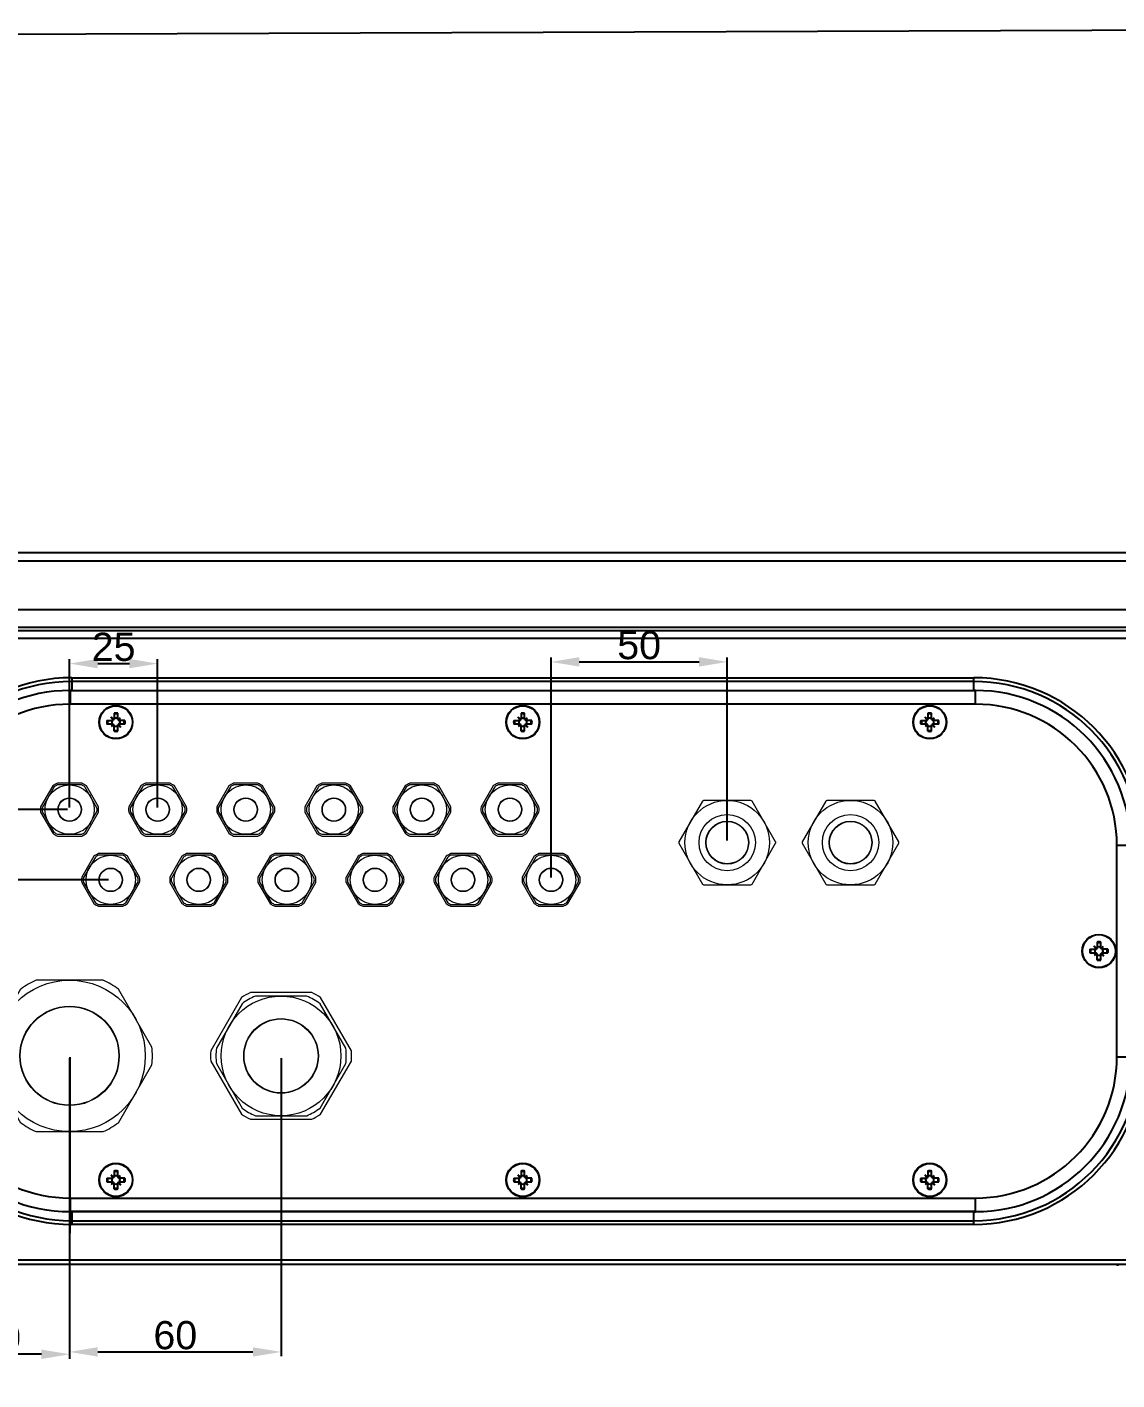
# Model space of a CAD drawing. Header units: millimetres. Extents: x 46697 to 52144, y 25488 to 34806.
# Drawn here: x 49418.8 to 49728.1, y 28246.7 to 28630.9 of the extents above; entities that cross this region are included whole.
import ezdxf

# ---------------------------------------------------------------- set-up
doc = ezdxf.new("R2010")
doc.units = ezdxf.units.MM
doc.layers.add('! NO PLOT !', color=7, linetype='Continuous', true_color=0xff75dd, plot=False)
doc.layers.add('000-KOTIRANJE', color=254, linetype='Continuous', lineweight=5)
doc.layers.add('000-PI-Oprema', color=30, linetype='Continuous', lineweight=5)
for name, color, linetype in [('000-PI-ORMAR', 51, 'Continuous'), ('000-PI_TEXT_FRANC', 7, 'Continuous'), ('210-0', 7, 'Continuous')]:
    doc.layers.add(name, color=color, linetype=linetype)
doc.styles.get("Standard").update_dxf_attribs({"font": 'arial.ttf'})
doc.dimstyles.new('ISO-25-lb', dxfattribs={"dimtxt": 8, "dimasz": 8, "dimexe": 1.25, "dimexo": 0.625, "dimtad": 1, "dimdec": 1, "dimtxsty": 'Standard', "dimcen": 5, "dimadec": 0, "dimazin": 0, "dimtfac": 1, "dimtdec": 1, "dimtmove": 0, "dimatfit": 3, "dimfxl": 1, "dimarcsym": 0})

# ---------------------------------------------------------------- blocks, each defined once
blk = doc.blocks.new('NSYCRN34200_bottom')
at = {"layer": '000-PI-ORMAR'}
for p, q in [((50584.92, 29499.52), (50189.92, 29499.52)), ((50192.42, 29502.02), (50582.42, 29502.02)), ((50189.92, 29485.82), (50584.92, 29485.82)), ((50190.12, 29479.82), (50585.72, 29479.82)), ((50208.22, 29480.82), (50567.62, 29480.82)), ((50587.92, 29477.62), (50187.92, 29477.62)), ((50259.92, 29466.43), (50259.92, 29462.84)), ((50259.92, 29466.43), (50515.92, 29466.43)), ((50515.92, 29465.37), (50259.92, 29465.37)), ((50515.92, 29462.84), (50515.92, 29466.43)), ((50259.42, 29462.81), (50259.42, 29458.93)), ((50259.42, 29462.81), (50516.42, 29462.81)), ((50259.92, 29462.84), (50515.92, 29462.84)), ((50516.42, 29458.93), (50516.42, 29462.81)), ((50516.42, 29458.93), (50259.42, 29458.93)), ((50271.9, 29456.36), (50271.9, 29454.59)), ((50272.93, 29454.59), (50272.93, 29456.36)), ((50387.4, 29456.36), (50387.4, 29454.59)), ((50388.43, 29454.59), (50388.43, 29456.36)), ((50502.9, 29456.36), (50502.9, 29454.59)), ((50503.93, 29454.59), (50503.93, 29456.36)), ((50270.06, 29453.81), (50269.81, 29453.81)), ((50269.87, 29454.33), (50271.64, 29454.33)), ((50269.87, 29453.3), (50271.64, 29453.3)), ((50271.69, 29454.54), (50271.03, 29455.2)), ((50271.69, 29453.08), (50271.17, 29452.57)), ((50271.6, 29454.47), (50271.46, 29454.33)), ((50271.46, 29453.3), (50271.6, 29453.16)), ((50271.6, 29454.63), (50271.6, 29454.47)), ((50271.6, 29454.63), (50271.76, 29454.63)), ((50271.6, 29454.47), (50271.69, 29454.37)), ((50271.6, 29454.47), (50271.6, 29454.47)), ((50271.6, 29453.16), (50271.69, 29453.25)), ((50271.6, 29453.1), (50271.6, 29453.16)), ((50271.6, 29452.99), (50271.6, 29453.1)), ((50271.6, 29452.99), (50271.71, 29452.99)), ((50271.64, 29454.33), (50271.69, 29454.37)), ((50271.69, 29453.25), (50271.64, 29453.3)), ((50271.69, 29454.54), (50271.69, 29454.37)), ((50271.86, 29454.54), (50271.69, 29454.54)), ((50271.69, 29453.25), (50271.69, 29453.08)), ((50271.69, 29453.08), (50271.86, 29453.08)), ((50271.76, 29452.99), (50271.71, 29452.99)), ((50271.9, 29454.77), (50271.76, 29454.63)), ((50271.76, 29454.63), (50271.86, 29454.54)), ((50271.76, 29454.63), (50271.76, 29454.63)), ((50271.76, 29452.99), (50271.86, 29453.08)), ((50271.76, 29452.99), (50271.9, 29452.85)), ((50271.86, 29454.54), (50271.9, 29454.59)), ((50271.9, 29453.03), (50271.86, 29453.08)), ((50271.9, 29451.26), (50271.9, 29453.03)), ((50273.07, 29454.63), (50272.93, 29454.77)), ((50272.93, 29454.59), (50272.98, 29454.54)), ((50272.98, 29453.08), (50272.93, 29453.03)), ((50272.93, 29451.26), (50272.93, 29453.03)), ((50272.93, 29452.85), (50273.07, 29452.99)), ((50273.07, 29454.63), (50272.98, 29454.54)), ((50273.15, 29454.54), (50272.98, 29454.54)), ((50273.07, 29452.99), (50272.98, 29453.08)), ((50272.98, 29453.08), (50273.15, 29453.08)), ((50273.13, 29454.63), (50273.07, 29454.63)), ((50273.08, 29452.99), (50273.07, 29452.99)), ((50273.23, 29453), (50273.08, 29452.99)), ((50273.24, 29454.63), (50273.13, 29454.63)), ((50273.15, 29454.54), (50273.66, 29455.06)), ((50273.15, 29454.37), (50273.15, 29454.54)), ((50273.24, 29454.47), (50273.15, 29454.37)), ((50273.15, 29454.37), (50273.2, 29454.33)), ((50273.2, 29453.3), (50273.15, 29453.25)), ((50273.15, 29453.08), (50273.15, 29453.25)), ((50273.24, 29453.16), (50273.15, 29453.25)), ((50273.81, 29452.42), (50273.15, 29453.08)), ((50274.97, 29454.33), (50273.2, 29454.33)), ((50273.2, 29453.3), (50274.97, 29453.3)), ((50273.24, 29453.15), (50273.23, 29453)), ((50273.24, 29454.63), (50273.24, 29454.52)), ((50273.24, 29454.47), (50273.24, 29454.52)), ((50273.38, 29454.33), (50273.24, 29454.47)), ((50273.24, 29453.16), (50273.38, 29453.3)), ((50273.24, 29453.16), (50273.24, 29453.15)), ((50274.78, 29453.81), (50275.02, 29453.81)), ((50385.56, 29453.81), (50385.31, 29453.81)), ((50385.37, 29454.33), (50387.14, 29454.33)), ((50385.37, 29453.3), (50387.14, 29453.3)), ((50387.19, 29454.54), (50386.53, 29455.2)), ((50387.19, 29453.08), (50386.67, 29452.57)), ((50387.1, 29454.47), (50386.96, 29454.33)), ((50386.96, 29453.3), (50387.1, 29453.16)), ((50387.1, 29454.63), (50387.1, 29454.47)), ((50387.1, 29454.63), (50387.26, 29454.63)), ((50387.1, 29454.47), (50387.19, 29454.37)), ((50387.1, 29454.47), (50387.1, 29454.47)), ((50387.1, 29453.16), (50387.19, 29453.25)), ((50387.1, 29453.1), (50387.1, 29453.16)), ((50387.1, 29452.99), (50387.1, 29453.1)), ((50387.1, 29452.99), (50387.21, 29452.99)), ((50387.14, 29454.33), (50387.19, 29454.37)), ((50387.19, 29453.25), (50387.14, 29453.3)), ((50387.19, 29454.54), (50387.19, 29454.37)), ((50387.36, 29454.54), (50387.19, 29454.54)), ((50387.19, 29453.25), (50387.19, 29453.08)), ((50387.19, 29453.08), (50387.36, 29453.08)), ((50387.26, 29452.99), (50387.21, 29452.99)), ((50387.4, 29454.77), (50387.26, 29454.63)), ((50387.26, 29454.63), (50387.36, 29454.54)), ((50387.26, 29454.63), (50387.26, 29454.63)), ((50387.26, 29452.99), (50387.36, 29453.08)), ((50387.26, 29452.99), (50387.4, 29452.85)), ((50387.36, 29454.54), (50387.4, 29454.59)), ((50387.4, 29453.03), (50387.36, 29453.08)), ((50387.4, 29451.26), (50387.4, 29453.03)), ((50388.57, 29454.63), (50388.43, 29454.77)), ((50388.43, 29454.59), (50388.48, 29454.54)), ((50388.48, 29453.08), (50388.43, 29453.03)), ((50388.43, 29451.26), (50388.43, 29453.03)), ((50388.43, 29452.85), (50388.57, 29452.99)), ((50388.57, 29454.63), (50388.48, 29454.54)), ((50388.65, 29454.54), (50388.48, 29454.54)), ((50388.57, 29452.99), (50388.48, 29453.08)), ((50388.48, 29453.08), (50388.65, 29453.08)), ((50388.63, 29454.63), (50388.57, 29454.63)), ((50388.58, 29452.99), (50388.57, 29452.99)), ((50388.73, 29453), (50388.58, 29452.99)), ((50388.74, 29454.63), (50388.63, 29454.63)), ((50388.65, 29454.54), (50389.16, 29455.06)), ((50388.65, 29454.37), (50388.65, 29454.54)), ((50388.74, 29454.47), (50388.65, 29454.37)), ((50388.65, 29454.37), (50388.7, 29454.33)), ((50388.7, 29453.3), (50388.65, 29453.25)), ((50388.65, 29453.08), (50388.65, 29453.25)), ((50388.74, 29453.16), (50388.65, 29453.25)), ((50388.65, 29453.08), (50389.31, 29452.42)), ((50390.47, 29454.33), (50388.7, 29454.33)), ((50388.7, 29453.3), (50390.47, 29453.3)), ((50388.74, 29453.15), (50388.73, 29453)), ((50388.74, 29454.63), (50388.74, 29454.52)), ((50388.74, 29454.47), (50388.74, 29454.52)), ((50388.88, 29454.33), (50388.74, 29454.47)), ((50388.74, 29453.16), (50388.88, 29453.3)), ((50388.74, 29453.16), (50388.74, 29453.15)), ((50390.28, 29453.81), (50390.52, 29453.81)), ((50501.06, 29453.81), (50500.81, 29453.81)), ((50500.87, 29454.33), (50502.64, 29454.33)), ((50500.87, 29453.3), (50502.64, 29453.3)), ((50502.69, 29454.54), (50502.03, 29455.2)), ((50502.69, 29453.08), (50502.17, 29452.57)), ((50502.6, 29454.47), (50502.46, 29454.33)), ((50502.46, 29453.3), (50502.6, 29453.16)), ((50502.6, 29454.63), (50502.76, 29454.63)), ((50502.6, 29454.63), (50502.6, 29454.47)), ((50502.6, 29454.47), (50502.69, 29454.37)), ((50502.6, 29454.47), (50502.6, 29454.47)), ((50502.6, 29453.16), (50502.69, 29453.25)), ((50502.6, 29453.1), (50502.6, 29453.16)), ((50502.6, 29452.99), (50502.6, 29453.1)), ((50502.6, 29452.99), (50502.71, 29452.99)), ((50502.64, 29454.33), (50502.69, 29454.37)), ((50502.69, 29453.25), (50502.64, 29453.3)), ((50502.86, 29454.54), (50502.69, 29454.54)), ((50502.69, 29454.54), (50502.69, 29454.37)), ((50502.69, 29453.25), (50502.69, 29453.08)), ((50502.69, 29453.08), (50502.86, 29453.08)), ((50502.76, 29452.99), (50502.71, 29452.99)), ((50502.9, 29454.77), (50502.76, 29454.63)), ((50502.76, 29454.63), (50502.86, 29454.54)), ((50502.76, 29454.63), (50502.76, 29454.63)), ((50502.76, 29452.99), (50502.86, 29453.08)), ((50502.76, 29452.99), (50502.9, 29452.85)), ((50502.86, 29454.54), (50502.9, 29454.59)), ((50502.9, 29453.03), (50502.86, 29453.08)), ((50502.9, 29451.26), (50502.9, 29453.03)), ((50504.07, 29454.63), (50503.93, 29454.77)), ((50503.93, 29454.59), (50503.98, 29454.54)), ((50503.98, 29453.08), (50503.93, 29453.03)), ((50503.93, 29451.26), (50503.93, 29453.03)), ((50503.93, 29452.85), (50504.07, 29452.99)), ((50504.07, 29454.63), (50503.98, 29454.54)), ((50504.15, 29454.54), (50503.98, 29454.54)), ((50503.98, 29453.08), (50504.15, 29453.08)), ((50504.07, 29452.99), (50503.98, 29453.08)), ((50504.13, 29454.63), (50504.07, 29454.63)), ((50504.08, 29452.99), (50504.07, 29452.99)), ((50504.23, 29453), (50504.08, 29452.99)), ((50504.24, 29454.63), (50504.13, 29454.63)), ((50504.15, 29454.54), (50504.66, 29455.06)), ((50504.15, 29454.37), (50504.15, 29454.54)), ((50504.24, 29454.47), (50504.15, 29454.37)), ((50504.15, 29454.37), (50504.2, 29454.33)), ((50504.2, 29453.3), (50504.15, 29453.25)), ((50504.15, 29453.08), (50504.15, 29453.25)), ((50504.24, 29453.16), (50504.15, 29453.25)), ((50504.15, 29453.08), (50504.81, 29452.42)), ((50505.97, 29454.33), (50504.2, 29454.33)), ((50504.2, 29453.3), (50505.97, 29453.3)), ((50504.24, 29453.15), (50504.23, 29453)), ((50504.24, 29454.63), (50504.24, 29454.52)), ((50504.24, 29454.47), (50504.24, 29454.52)), ((50504.38, 29454.33), (50504.24, 29454.47)), ((50504.24, 29453.16), (50504.38, 29453.3)), ((50504.24, 29453.16), (50504.24, 29453.15)), ((50505.78, 29453.81), (50506.02, 29453.81)), ((50560.42, 29418.81), (50556.54, 29418.81)), ((50556.54, 29358.81), (50556.54, 29418.81)), ((50550.9, 29391.36), (50550.9, 29389.59)), ((50551.93, 29389.59), (50551.93, 29391.36)), ((50549.06, 29388.81), (50548.81, 29388.81)), ((50548.87, 29389.33), (50550.64, 29389.33)), ((50548.87, 29388.3), (50550.64, 29388.3)), ((50550.69, 29389.54), (50550.03, 29390.2)), ((50550.69, 29388.08), (50550.17, 29387.57)), ((50550.6, 29389.47), (50550.46, 29389.33)), ((50550.46, 29388.3), (50550.6, 29388.16)), ((50550.6, 29389.63), (50550.76, 29389.63)), ((50550.6, 29389.63), (50550.6, 29389.47)), ((50550.6, 29389.47), (50550.69, 29389.37)), ((50550.6, 29389.47), (50550.6, 29389.47)), ((50550.6, 29388.16), (50550.69, 29388.25)), ((50550.6, 29388.1), (50550.6, 29388.16)), ((50550.6, 29387.99), (50550.6, 29388.1)), ((50550.6, 29387.99), (50550.71, 29387.99)), ((50550.64, 29389.33), (50550.69, 29389.37)), ((50550.69, 29388.25), (50550.64, 29388.3)), ((50550.86, 29389.54), (50550.69, 29389.54)), ((50550.69, 29389.54), (50550.69, 29389.37)), ((50550.69, 29388.25), (50550.69, 29388.08)), ((50550.69, 29388.08), (50550.86, 29388.08)), ((50550.76, 29387.99), (50550.71, 29387.99)), ((50550.9, 29389.77), (50550.76, 29389.63)), ((50550.76, 29389.63), (50550.86, 29389.54)), ((50550.76, 29389.63), (50550.76, 29389.63)), ((50550.76, 29387.99), (50550.86, 29388.08)), ((50550.76, 29387.99), (50550.9, 29387.85)), ((50550.86, 29389.54), (50550.9, 29389.59)), ((50550.9, 29388.03), (50550.86, 29388.08)), ((50550.9, 29386.26), (50550.9, 29388.03)), ((50552.07, 29389.63), (50551.93, 29389.77)), ((50551.93, 29389.59), (50551.98, 29389.54)), ((50551.98, 29388.08), (50551.93, 29388.03)), ((50551.93, 29386.26), (50551.93, 29388.03)), ((50551.93, 29387.85), (50552.07, 29387.99)), ((50552.07, 29389.63), (50551.98, 29389.54)), ((50552.15, 29389.54), (50551.98, 29389.54)), ((50551.98, 29388.08), (50552.15, 29388.08)), ((50552.07, 29387.99), (50551.98, 29388.08)), ((50552.13, 29389.63), (50552.07, 29389.63)), ((50552.08, 29387.99), (50552.07, 29387.99)), ((50552.23, 29388), (50552.08, 29387.99)), ((50552.24, 29389.63), (50552.13, 29389.63)), ((50552.15, 29389.54), (50552.66, 29390.06)), ((50552.15, 29389.37), (50552.15, 29389.54)), ((50552.24, 29389.47), (50552.15, 29389.37)), ((50552.15, 29389.37), (50552.2, 29389.33)), ((50552.2, 29388.3), (50552.15, 29388.25)), ((50552.24, 29388.16), (50552.15, 29388.25)), ((50552.15, 29388.08), (50552.15, 29388.25)), ((50552.15, 29388.08), (50552.81, 29387.42)), ((50553.97, 29389.33), (50552.2, 29389.33)), ((50552.2, 29388.3), (50553.97, 29388.3)), ((50552.24, 29388.15), (50552.23, 29388)), ((50552.24, 29389.63), (50552.24, 29389.52)), ((50552.24, 29389.47), (50552.24, 29389.52)), ((50552.38, 29389.33), (50552.24, 29389.47)), ((50552.24, 29388.16), (50552.38, 29388.3)), ((50552.24, 29388.16), (50552.24, 29388.15)), ((50553.78, 29388.81), (50554.02, 29388.81)), ((50556.54, 29358.81), (50560.42, 29358.81)), ((50271.9, 29326.36), (50271.9, 29324.59)), ((50272.93, 29324.59), (50272.93, 29326.36)), ((50387.4, 29326.36), (50387.4, 29324.59)), ((50388.43, 29324.59), (50388.43, 29326.36)), ((50502.9, 29326.36), (50502.9, 29324.59)), ((50503.93, 29324.59), (50503.93, 29326.36)), ((50270.06, 29323.81), (50269.81, 29323.81)), ((50269.87, 29324.33), (50271.64, 29324.33)), ((50269.87, 29323.3), (50271.64, 29323.3)), ((50271.69, 29324.54), (50271.03, 29325.2)), ((50271.69, 29323.08), (50271.17, 29322.57)), ((50271.6, 29324.47), (50271.46, 29324.33)), ((50271.46, 29323.3), (50271.6, 29323.16)), ((50271.6, 29324.63), (50271.6, 29324.47)), ((50271.6, 29324.63), (50271.76, 29324.63)), ((50271.6, 29324.47), (50271.69, 29324.37)), ((50271.6, 29324.47), (50271.6, 29324.47)), ((50271.6, 29323.16), (50271.69, 29323.25)), ((50271.6, 29323.1), (50271.6, 29323.16)), ((50271.6, 29322.99), (50271.6, 29323.1)), ((50271.6, 29322.99), (50271.71, 29322.99)), ((50271.64, 29324.33), (50271.69, 29324.37)), ((50271.69, 29323.25), (50271.64, 29323.3)), ((50271.69, 29324.54), (50271.69, 29324.37)), ((50271.86, 29324.54), (50271.69, 29324.54)), ((50271.69, 29323.25), (50271.69, 29323.08)), ((50271.69, 29323.08), (50271.86, 29323.08)), ((50271.76, 29322.99), (50271.71, 29322.99)), ((50271.9, 29324.77), (50271.76, 29324.63)), ((50271.76, 29324.63), (50271.86, 29324.54)), ((50271.76, 29324.63), (50271.76, 29324.63)), ((50271.76, 29322.99), (50271.86, 29323.08)), ((50271.76, 29322.99), (50271.9, 29322.85)), ((50271.86, 29324.54), (50271.9, 29324.59)), ((50271.9, 29323.03), (50271.86, 29323.08)), ((50271.9, 29321.26), (50271.9, 29323.03)), ((50273.07, 29324.63), (50272.93, 29324.77)), ((50272.93, 29324.59), (50272.98, 29324.54)), ((50272.98, 29323.08), (50272.93, 29323.03)), ((50272.93, 29321.26), (50272.93, 29323.03)), ((50272.93, 29322.85), (50273.07, 29322.99)), ((50273.07, 29324.63), (50272.98, 29324.54)), ((50273.15, 29324.54), (50272.98, 29324.54)), ((50273.07, 29322.99), (50272.98, 29323.08)), ((50272.98, 29323.08), (50273.15, 29323.08)), ((50273.13, 29324.63), (50273.07, 29324.63)), ((50273.08, 29322.99), (50273.07, 29322.99)), ((50273.23, 29323), (50273.08, 29322.99)), ((50273.24, 29324.63), (50273.13, 29324.63)), ((50273.15, 29324.54), (50273.66, 29325.06)), ((50273.15, 29324.37), (50273.15, 29324.54)), ((50273.24, 29324.47), (50273.15, 29324.37)), ((50273.15, 29324.37), (50273.2, 29324.33)), ((50273.2, 29323.3), (50273.15, 29323.25)), ((50273.24, 29323.16), (50273.15, 29323.25)), ((50273.15, 29323.08), (50273.15, 29323.25)), ((50273.15, 29323.08), (50273.81, 29322.42)), ((50274.97, 29324.33), (50273.2, 29324.33)), ((50273.2, 29323.3), (50274.97, 29323.3)), ((50273.24, 29323.15), (50273.23, 29323)), ((50273.24, 29324.63), (50273.24, 29324.52)), ((50273.24, 29324.47), (50273.24, 29324.52)), ((50273.38, 29324.33), (50273.24, 29324.47)), ((50273.24, 29323.16), (50273.38, 29323.3)), ((50273.24, 29323.16), (50273.24, 29323.15)), ((50274.78, 29323.81), (50275.02, 29323.81)), ((50385.56, 29323.81), (50385.31, 29323.81)), ((50385.37, 29324.33), (50387.14, 29324.33)), ((50385.37, 29323.3), (50387.14, 29323.3)), ((50387.19, 29324.54), (50386.53, 29325.2)), ((50387.19, 29323.08), (50386.67, 29322.57)), ((50387.1, 29324.47), (50386.96, 29324.33)), ((50386.96, 29323.3), (50387.1, 29323.16)), ((50387.1, 29324.63), (50387.26, 29324.63)), ((50387.1, 29324.63), (50387.1, 29324.47)), ((50387.1, 29324.47), (50387.19, 29324.37)), ((50387.1, 29324.47), (50387.1, 29324.47)), ((50387.1, 29323.16), (50387.19, 29323.25)), ((50387.1, 29323.1), (50387.1, 29323.16)), ((50387.1, 29322.99), (50387.1, 29323.1)), ((50387.1, 29322.99), (50387.21, 29322.99)), ((50387.14, 29324.33), (50387.19, 29324.37)), ((50387.19, 29323.25), (50387.14, 29323.3)), ((50387.36, 29324.54), (50387.19, 29324.54)), ((50387.19, 29324.54), (50387.19, 29324.37)), ((50387.19, 29323.25), (50387.19, 29323.08)), ((50387.19, 29323.08), (50387.36, 29323.08)), ((50387.26, 29322.99), (50387.21, 29322.99)), ((50387.4, 29324.77), (50387.26, 29324.63)), ((50387.26, 29324.63), (50387.36, 29324.54)), ((50387.26, 29324.63), (50387.26, 29324.63)), ((50387.26, 29322.99), (50387.36, 29323.08)), ((50387.26, 29322.99), (50387.4, 29322.85)), ((50387.36, 29324.54), (50387.4, 29324.59)), ((50387.4, 29323.03), (50387.36, 29323.08)), ((50387.4, 29321.26), (50387.4, 29323.03)), ((50388.57, 29324.63), (50388.43, 29324.77)), ((50388.43, 29324.59), (50388.48, 29324.54)), ((50388.48, 29323.08), (50388.43, 29323.03)), ((50388.43, 29321.26), (50388.43, 29323.03)), ((50388.43, 29322.85), (50388.57, 29322.99)), ((50388.57, 29324.63), (50388.48, 29324.54)), ((50388.65, 29324.54), (50388.48, 29324.54)), ((50388.48, 29323.08), (50388.65, 29323.08)), ((50388.57, 29322.99), (50388.48, 29323.08)), ((50388.63, 29324.63), (50388.57, 29324.63)), ((50388.58, 29322.99), (50388.57, 29322.99)), ((50388.73, 29323), (50388.58, 29322.99)), ((50388.74, 29324.63), (50388.63, 29324.63)), ((50388.65, 29324.54), (50389.16, 29325.06)), ((50388.65, 29324.37), (50388.65, 29324.54)), ((50388.74, 29324.47), (50388.65, 29324.37)), ((50388.65, 29324.37), (50388.7, 29324.33)), ((50388.7, 29323.3), (50388.65, 29323.25)), ((50388.74, 29323.16), (50388.65, 29323.25)), ((50388.65, 29323.08), (50388.65, 29323.25)), ((50388.65, 29323.08), (50389.31, 29322.42)), ((50390.47, 29324.33), (50388.7, 29324.33)), ((50388.7, 29323.3), (50390.47, 29323.3)), ((50388.74, 29323.15), (50388.73, 29323)), ((50388.74, 29324.63), (50388.74, 29324.52)), ((50388.74, 29324.47), (50388.74, 29324.52)), ((50388.88, 29324.33), (50388.74, 29324.47)), ((50388.74, 29323.16), (50388.88, 29323.3)), ((50388.74, 29323.16), (50388.74, 29323.15)), ((50390.28, 29323.81), (50390.52, 29323.81)), ((50501.06, 29323.81), (50500.81, 29323.81)), ((50500.87, 29324.33), (50502.64, 29324.33)), ((50500.87, 29323.3), (50502.64, 29323.3)), ((50502.69, 29324.54), (50502.03, 29325.2)), ((50502.69, 29323.08), (50502.17, 29322.57)), ((50502.6, 29324.47), (50502.46, 29324.33)), ((50502.46, 29323.3), (50502.6, 29323.16)), ((50502.6, 29324.63), (50502.76, 29324.63)), ((50502.6, 29324.63), (50502.6, 29324.47)), ((50502.6, 29324.47), (50502.69, 29324.37)), ((50502.6, 29324.47), (50502.6, 29324.47)), ((50502.6, 29323.16), (50502.69, 29323.25)), ((50502.6, 29323.1), (50502.6, 29323.16)), ((50502.6, 29322.99), (50502.6, 29323.1)), ((50502.6, 29322.99), (50502.71, 29322.99)), ((50502.64, 29324.33), (50502.69, 29324.37)), ((50502.69, 29323.25), (50502.64, 29323.3)), ((50502.86, 29324.54), (50502.69, 29324.54)), ((50502.69, 29324.54), (50502.69, 29324.37)), ((50502.69, 29323.25), (50502.69, 29323.08)), ((50502.69, 29323.08), (50502.86, 29323.08)), ((50502.76, 29322.99), (50502.71, 29322.99)), ((50502.9, 29324.77), (50502.76, 29324.63)), ((50502.76, 29324.63), (50502.86, 29324.54)), ((50502.76, 29324.63), (50502.76, 29324.63)), ((50502.76, 29322.99), (50502.86, 29323.08)), ((50502.76, 29322.99), (50502.9, 29322.85)), ((50502.86, 29324.54), (50502.9, 29324.59)), ((50502.9, 29323.03), (50502.86, 29323.08)), ((50502.9, 29321.26), (50502.9, 29323.03)), ((50504.07, 29324.63), (50503.93, 29324.77)), ((50503.93, 29324.59), (50503.98, 29324.54)), ((50503.98, 29323.08), (50503.93, 29323.03)), ((50503.93, 29321.26), (50503.93, 29323.03)), ((50503.93, 29322.85), (50504.07, 29322.99)), ((50504.07, 29324.63), (50503.98, 29324.54)), ((50504.15, 29324.54), (50503.98, 29324.54)), ((50503.98, 29323.08), (50504.15, 29323.08)), ((50504.07, 29322.99), (50503.98, 29323.08)), ((50504.13, 29324.63), (50504.07, 29324.63)), ((50504.08, 29322.99), (50504.07, 29322.99)), ((50504.23, 29323), (50504.08, 29322.99)), ((50504.24, 29324.63), (50504.13, 29324.63)), ((50504.15, 29324.54), (50504.66, 29325.06)), ((50504.15, 29324.37), (50504.15, 29324.54)), ((50504.24, 29324.47), (50504.15, 29324.37)), ((50504.15, 29324.37), (50504.2, 29324.33)), ((50504.2, 29323.3), (50504.15, 29323.25)), ((50504.24, 29323.16), (50504.15, 29323.25)), ((50504.15, 29323.08), (50504.15, 29323.25)), ((50504.15, 29323.08), (50504.81, 29322.42)), ((50505.97, 29324.33), (50504.2, 29324.33)), ((50504.2, 29323.3), (50505.97, 29323.3)), ((50504.24, 29323.15), (50504.23, 29323)), ((50504.24, 29324.63), (50504.24, 29324.52)), ((50504.24, 29324.47), (50504.24, 29324.52)), ((50504.38, 29324.33), (50504.24, 29324.47)), ((50504.24, 29323.16), (50504.38, 29323.3)), ((50504.24, 29323.16), (50504.24, 29323.15)), ((50505.78, 29323.81), (50506.02, 29323.81)), ((50259.42, 29318.69), (50259.42, 29314.81)), ((50259.42, 29318.69), (50516.42, 29318.69)), ((50516.42, 29314.81), (50516.42, 29318.69)), ((50516.42, 29314.81), (50259.42, 29314.81)), ((50259.92, 29314.78), (50259.92, 29311.19)), ((50515.92, 29314.78), (50259.92, 29314.78)), ((50515.92, 29311.19), (50515.92, 29314.78)), ((50259.92, 29312.25), (50515.92, 29312.25)), ((50515.92, 29311.19), (50259.92, 29311.19)), ((50187.92, 29301.16), (50586.72, 29301.16)), ((50586.57, 29299.81), (50190.12, 29299.81))]:
    blk.add_line(p, q, dxfattribs=at)
for centre, radius in [((50272.42, 29453.81), 4.75), ((50272.42, 29453.81), 4.67), ((50387.92, 29453.81), 4.75), ((50387.92, 29453.81), 4.67), ((50503.42, 29453.81), 4.75), ((50503.42, 29453.81), 4.67), ((50551.42, 29388.81), 4.75), ((50551.42, 29388.81), 4.67), ((50272.42, 29323.81), 4.75), ((50272.42, 29323.81), 4.67), ((50387.92, 29323.81), 4.75), ((50387.92, 29323.81), 4.67), ((50503.42, 29323.81), 4.75), ((50503.42, 29323.81), 4.67)]:
    blk.add_circle(centre, radius, dxfattribs=at)
for centre, radius, start, end in [((50259.92, 29418.31), 48.12, 90, 180), ((50259.92, 29418.31), 47.06, 90, 180), ((50515.92, 29418.31), 48.12, 0, 90), ((50515.92, 29418.31), 47.06, 0, 90), ((50259.42, 29418.81), 44, 90, 180), ((50259.92, 29418.31), 44.53, 90, 90.6425), ((50515.92, 29418.31), 44.53, 89.3575, 90), ((50516.42, 29418.81), 44, 0, 90), ((50259.42, 29418.81), 40.12, 90, 180), ((50272.42, 29454.02), 2.39, 77.579, 102.421), ((50387.92, 29454.02), 2.39, 77.579, 102.421), ((50503.42, 29454.02), 2.39, 77.579, 102.421), ((50516.42, 29418.81), 40.12, 0, 90), ((50272.21, 29453.81), 2.4, 167.5983, 179.9804), ((50272.21, 29453.81), 2.4, 180.0183, 192.4029), ((50272.24, 29453.81), 2.18, 166.3124, 179.9728), ((50272.24, 29453.81), 2.18, 180.0272, 193.6875), ((50264.1, 29445.56), 11.87, 49.8549, 54.3133), ((50280.56, 29462.04), 11.73, 215.6598, 220.1721), ((50280.71, 29445.46), 11.89, 140.0346, 143.3206), ((50264.13, 29462.03), 11.8, 306.6662, 309.9785), ((50272.42, 29453.81), 1.17, 153.8852, 206.1148), ((50272.42, 29454), 2.17, 76.2841, 103.7159), ((50272.42, 29453.81), 1.17, 63.8852, 116.1148), ((50272.42, 29453.81), 1.17, 243.8852, 296.1148), ((50280.73, 29462.06), 11.86, 229.8529, 234.3152), ((50280.71, 29445.6), 11.8, 126.666, 129.9788), ((50264.12, 29462.16), 11.9, 320.0351, 323.3202), ((50264.28, 29445.59), 11.73, 35.6597, 40.1721), ((50272.42, 29453.81), 1.17, 333.8852, 26.1148), ((50272.6, 29453.81), 2.18, 0.0273, 13.6876), ((50272.6, 29453.81), 2.18, 346.3122, 359.9726), ((50272.62, 29453.81), 2.4, 0.0196, 12.4018), ((50272.62, 29453.81), 2.4, 347.5978, 359.9802), ((50387.71, 29453.81), 2.4, 167.5983, 179.9804), ((50387.71, 29453.81), 2.4, 180.0183, 192.4029), ((50387.74, 29453.81), 2.18, 166.3124, 179.9728), ((50387.74, 29453.81), 2.18, 180.0272, 193.6875), ((50379.6, 29445.56), 11.87, 49.8549, 54.3133), ((50396.06, 29462.04), 11.73, 215.6598, 220.1721), ((50396.21, 29445.46), 11.89, 140.0346, 143.3206), ((50379.63, 29462.03), 11.8, 306.6662, 309.9785), ((50387.92, 29453.81), 1.17, 153.8852, 206.1148), ((50387.92, 29454), 2.17, 76.2841, 103.7159), ((50387.92, 29453.81), 1.17, 63.8852, 116.1148), ((50387.92, 29453.81), 1.17, 243.8852, 296.1148), ((50396.23, 29462.06), 11.86, 229.8529, 234.3152), ((50396.21, 29445.6), 11.8, 126.666, 129.9788), ((50379.62, 29462.16), 11.9, 320.0351, 323.3202), ((50379.78, 29445.59), 11.73, 35.6597, 40.1721), ((50387.92, 29453.81), 1.17, 333.8852, 26.1148), ((50388.1, 29453.81), 2.18, 0.0273, 13.6876), ((50388.1, 29453.81), 2.18, 346.3122, 359.9726), ((50388.12, 29453.81), 2.4, 0.0196, 12.4018), ((50388.12, 29453.81), 2.4, 347.5978, 359.9802), ((50503.21, 29453.81), 2.4, 167.5983, 179.9804), ((50503.21, 29453.81), 2.4, 180.0183, 192.4029), ((50503.24, 29453.81), 2.18, 166.3124, 179.9728), ((50503.24, 29453.81), 2.18, 180.0272, 193.6875), ((50495.1, 29445.56), 11.87, 49.8549, 54.3133), ((50511.56, 29462.04), 11.73, 215.6598, 220.1721), ((50511.71, 29445.46), 11.89, 140.0346, 143.3206), ((50495.13, 29462.03), 11.8, 306.6662, 309.9785), ((50503.42, 29453.81), 1.17, 153.8852, 206.1148), ((50503.42, 29454), 2.17, 76.2841, 103.7159), ((50503.42, 29453.81), 1.17, 63.8852, 116.1148), ((50503.42, 29453.81), 1.17, 243.8852, 296.1148), ((50511.73, 29462.06), 11.86, 229.8529, 234.3152), ((50511.71, 29445.6), 11.8, 126.666, 129.9788), ((50495.12, 29462.16), 11.9, 320.0351, 323.3202), ((50495.28, 29445.59), 11.73, 35.6597, 40.1721), ((50503.42, 29453.81), 1.17, 333.8852, 26.1148), ((50503.6, 29453.81), 2.18, 0.0273, 13.6876), ((50503.6, 29453.81), 2.18, 346.3122, 359.9726), ((50503.62, 29453.81), 2.4, 0.0196, 12.4018), ((50503.62, 29453.81), 2.4, 347.5978, 359.9802), ((50272.42, 29453.63), 2.17, 256.286, 283.714), ((50272.42, 29453.6), 2.39, 257.5768, 282.4232), ((50387.92, 29453.63), 2.17, 256.286, 283.714), ((50387.92, 29453.6), 2.39, 257.5768, 282.4232), ((50503.42, 29453.63), 2.17, 256.286, 283.714), ((50503.42, 29453.6), 2.39, 257.5768, 282.4232), ((50551.42, 29389.02), 2.39, 77.579, 102.421), ((50551.42, 29389), 2.17, 76.2841, 103.7159), ((50551.21, 29388.81), 2.4, 167.5983, 179.9804), ((50551.21, 29388.81), 2.4, 180.0183, 192.4029), ((50551.24, 29388.81), 2.18, 166.3124, 179.9728), ((50551.24, 29388.81), 2.18, 180.0272, 193.6875), ((50543.1, 29380.56), 11.87, 49.8549, 54.3133), ((50559.56, 29397.04), 11.73, 215.6598, 220.1721), ((50559.71, 29380.46), 11.89, 140.0346, 143.3206), ((50543.13, 29397.03), 11.8, 306.6662, 309.9785), ((50551.42, 29388.81), 1.17, 153.8852, 206.1148), ((50551.42, 29388.81), 1.17, 63.8852, 116.1148), ((50551.42, 29388.81), 1.17, 243.8852, 296.1148), ((50559.73, 29397.06), 11.86, 229.8529, 234.3152), ((50559.71, 29380.6), 11.8, 126.666, 129.9788), ((50543.12, 29397.16), 11.9, 320.0351, 323.3202), ((50543.28, 29380.59), 11.73, 35.6597, 40.1721), ((50551.42, 29388.81), 1.17, 333.8852, 26.1148), ((50551.6, 29388.81), 2.18, 0.0273, 13.6876), ((50551.6, 29388.81), 2.18, 346.3122, 359.9726), ((50551.62, 29388.81), 2.4, 0.0196, 12.4018), ((50551.62, 29388.81), 2.4, 347.5978, 359.9802), ((50551.42, 29388.63), 2.17, 256.286, 283.714), ((50551.42, 29388.6), 2.39, 257.5768, 282.4232), ((50259.92, 29359.31), 48.12, 180, 270), ((50259.92, 29359.31), 47.06, 180, 270), ((50259.42, 29358.81), 44, 180, 270), ((50259.42, 29358.81), 40.12, 180, 270), ((50515.92, 29359.31), 48.12, 270, 0), ((50515.92, 29359.31), 47.06, 270, 0), ((50516.42, 29358.81), 44, 270, 0), ((50516.42, 29358.81), 40.12, 270, 360), ((50272.42, 29324.02), 2.39, 77.579, 102.421), ((50272.42, 29324), 2.17, 76.2841, 103.7159), ((50387.92, 29324.02), 2.39, 77.579, 102.421), ((50387.92, 29324), 2.17, 76.2841, 103.7159), ((50503.42, 29324.02), 2.39, 77.579, 102.421), ((50503.42, 29324), 2.17, 76.2841, 103.7159), ((50272.21, 29323.81), 2.4, 167.5983, 179.9804), ((50272.21, 29323.81), 2.4, 180.0183, 192.4029), ((50272.24, 29323.81), 2.18, 166.3124, 179.9728), ((50272.24, 29323.81), 2.18, 180.0272, 193.6875), ((50264.1, 29315.56), 11.87, 49.8549, 54.3133), ((50280.56, 29332.04), 11.73, 215.6598, 220.1721), ((50280.71, 29315.46), 11.89, 140.0346, 143.3206), ((50264.13, 29332.03), 11.8, 306.6662, 309.9785), ((50272.42, 29323.81), 1.17, 153.8852, 206.1148), ((50272.42, 29323.81), 1.17, 63.8852, 116.1148), ((50272.42, 29323.81), 1.17, 243.8852, 296.1148), ((50280.73, 29332.06), 11.86, 229.8529, 234.3152), ((50280.71, 29315.6), 11.8, 126.666, 129.9788), ((50264.12, 29332.16), 11.9, 320.0351, 323.3202), ((50264.28, 29315.59), 11.73, 35.6597, 40.1721), ((50272.42, 29323.81), 1.17, 333.8852, 26.1148), ((50272.6, 29323.81), 2.18, 0.0273, 13.6876), ((50272.6, 29323.81), 2.18, 346.3122, 359.9726), ((50272.62, 29323.81), 2.4, 0.0196, 12.4018), ((50272.62, 29323.81), 2.4, 347.5978, 359.9802), ((50387.71, 29323.81), 2.4, 167.5983, 179.9804), ((50387.71, 29323.81), 2.4, 180.0183, 192.4029), ((50387.74, 29323.81), 2.18, 166.3124, 179.9728), ((50387.74, 29323.81), 2.18, 180.0272, 193.6875), ((50379.6, 29315.56), 11.87, 49.8549, 54.3133), ((50396.06, 29332.04), 11.73, 215.6598, 220.1721), ((50396.21, 29315.46), 11.89, 140.0346, 143.3206), ((50379.63, 29332.03), 11.8, 306.6662, 309.9785), ((50387.92, 29323.81), 1.17, 153.8852, 206.1148), ((50387.92, 29323.81), 1.17, 63.8852, 116.1148), ((50387.92, 29323.81), 1.17, 243.8852, 296.1148), ((50396.23, 29332.06), 11.86, 229.8529, 234.3152), ((50396.21, 29315.6), 11.8, 126.666, 129.9788), ((50379.62, 29332.16), 11.9, 320.0351, 323.3202), ((50379.78, 29315.59), 11.73, 35.6597, 40.1721), ((50387.92, 29323.81), 1.17, 333.8852, 26.1148), ((50388.1, 29323.81), 2.18, 0.0273, 13.6876), ((50388.1, 29323.81), 2.18, 346.3122, 359.9726), ((50388.12, 29323.81), 2.4, 0.0196, 12.4018), ((50388.12, 29323.81), 2.4, 347.5978, 359.9802), ((50503.21, 29323.81), 2.4, 167.5983, 179.9804), ((50503.21, 29323.81), 2.4, 180.0183, 192.4029), ((50503.24, 29323.81), 2.18, 166.3124, 179.9728), ((50503.24, 29323.81), 2.18, 180.0272, 193.6875), ((50495.1, 29315.56), 11.87, 49.8549, 54.3133), ((50511.56, 29332.04), 11.73, 215.6598, 220.1721), ((50511.71, 29315.46), 11.89, 140.0346, 143.3206), ((50495.13, 29332.03), 11.8, 306.6662, 309.9785), ((50503.42, 29323.81), 1.17, 153.8852, 206.1148), ((50503.42, 29323.81), 1.17, 63.8852, 116.1148), ((50503.42, 29323.81), 1.17, 243.8852, 296.1148), ((50511.73, 29332.06), 11.86, 229.8529, 234.3152), ((50511.71, 29315.6), 11.8, 126.666, 129.9788), ((50495.12, 29332.16), 11.9, 320.0351, 323.3202), ((50495.28, 29315.59), 11.73, 35.6597, 40.1721), ((50503.42, 29323.81), 1.17, 333.8852, 26.1148), ((50503.6, 29323.81), 2.18, 0.0273, 13.6876), ((50503.6, 29323.81), 2.18, 346.3122, 359.9726), ((50503.62, 29323.81), 2.4, 0.0196, 12.4018), ((50503.62, 29323.81), 2.4, 347.5978, 359.9802), ((50272.42, 29323.63), 2.17, 256.286, 283.714), ((50272.42, 29323.6), 2.39, 257.5768, 282.4232), ((50387.92, 29323.63), 2.17, 256.286, 283.714), ((50387.92, 29323.6), 2.39, 257.5768, 282.4232), ((50503.42, 29323.63), 2.17, 256.286, 283.714), ((50503.42, 29323.6), 2.39, 257.5768, 282.4232), ((50259.92, 29359.31), 44.53, 269.3575, 270), ((50515.92, 29359.31), 44.53, 270, 270.6425), ((50556.99, 29301.71), 2, 253.4183, 270)]:
    blk.add_arc(centre, radius, start, end, dxfattribs=at)
blk = doc.blocks.new('2_2411_851_28__01_0_in_2411_851_28__4')
at = {"layer": '000-PI-Oprema'}
for p, q in [((9.49, 21.5), (-9.49, 21.5)), ((-13.88, 18.97), (-23.36, 2.53)), ((23.36, 2.53), (13.88, 18.97)), ((-23.36, -2.53), (-13.88, -18.97)), ((13.88, -18.97), (23.36, -2.53)), ((-9.49, -21.5), (9.49, -21.5))]:
    blk.add_line(p, q, dxfattribs=at)
for radius in [21.5, 14.1, 14]:
    blk.add_circle((0, 0), radius, dxfattribs=at)
for start, end in [(113.8094, 126.1906), (53.8094, 66.1906), (173.8094, 186.1906), (353.8094, 6.1906), (233.8094, 246.1906), (293.8094, 306.1906)]:
    blk.add_arc((0, 0), 23.5, start, end, dxfattribs=at)
blk = doc.blocks.new('*U505')
blk.add_blockref('2_2411_851_28__01_0_in_2411_851_28__4', (0, 0))
blk = doc.blocks.new('*U506')
at = {"layer": '000-PI-Oprema', "color": 0, "linetype": 'ByBlock', "lineweight": -2, "transparency": 16777216}
blk.add_blockref('*U505', (0, 0), dxfattribs=at)
blk = doc.blocks.new('M12')
at = {"layer": '000-PI-Oprema'}
for p, q in [((-4.78, 6.73), (-8.21, 0.77)), ((-4.34, 6.48), (-7.78, 0.52)), ((3.44, 7.5), (-3.44, 7.5)), ((3.44, 7), (-3.44, 7)), ((7.78, 0.52), (4.34, 6.48)), ((8.21, 0.77), (4.78, 6.73)), ((-8.21, -0.77), (-4.78, -6.73)), ((-7.78, -0.52), (-4.34, -6.48)), ((4.34, -6.48), (7.78, -0.52)), ((4.78, -6.73), (8.21, -0.77)), ((-3.44, -7), (3.44, -7)), ((-3.44, -7.5), (3.44, -7.5))]:
    blk.add_line(p, q, dxfattribs=at)
for radius in [7, 3.35, 3.25]:
    blk.add_circle((0, 0), radius, dxfattribs=at)
for radius, start, end in [(8.25, 114.62, 125.38), (7.8, 116.177, 123.823), (8.25, 54.62, 65.38), (7.8, 56.177, 63.823), (8.25, 174.62, 185.38), (7.8, 176.177, 183.823), (7.8, 356.177, 3.823), (8.25, 354.62, 5.38), (8.25, 234.62, 245.38), (7.8, 236.177, 243.823), (7.8, 296.177, 303.823), (8.25, 294.62, 305.38)]:
    blk.add_arc((0, 0), radius, start, end, dxfattribs=at)
blk = doc.blocks.new('*U499')
at = {"layer": '210-0', "ltscale": 0.25}
blk.add_blockref('M12', (0, 0), dxfattribs=at)
blk = doc.blocks.new('*U500')
at = {"layer": '000-PI-ORMAR', "color": 0, "linetype": 'ByBlock', "lineweight": -2, "transparency": 16777216}
for p in [(0, 0), (25, 0), (50, 0), (75, 0), (100, 0), (125, 0)]:
    blk.add_blockref('*U499', p, dxfattribs=at)
blk = doc.blocks.new('M20_2411.621')
at = {"layer": '000-PI-Oprema'}
for p, q in [((49679.89, 36395.45), (49673.18, 36383.83)), ((49693.64, 36395.64), (49680.21, 36395.64)), ((49700.67, 36383.83), (49693.96, 36395.45)), ((49673.18, 36383.45), (49679.89, 36371.83)), ((49693.96, 36371.83), (49700.67, 36383.45)), ((49680.21, 36371.64), (49693.64, 36371.64))]:
    blk.add_line(p, q, dxfattribs=at)
for radius in [12, 8, 6.1, 6]:
    blk.add_circle((49686.93, 36383.64), radius, dxfattribs=at)
for start, end in [(119.2229, 120.7771), (59.2229, 60.7771), (179.2229, 180.7771), (359.2229, 0.7771), (239.2229, 240.7771), (299.2229, 300.7771)]:
    blk.add_arc((49686.93, 36383.64), 13.75, start, end, dxfattribs=at)
blk = doc.blocks.new('*U530')
at = {"layer": '000-PI_TEXT_FRANC', "color": 7}
blk.add_blockref('M20_2411.621', (-49686.93, -36383.64), dxfattribs=at)
blk = doc.blocks.new('*U532')
at = {"layer": '000-PI_TEXT_FRANC', "color": 0, "linetype": 'ByBlock', "lineweight": -2, "transparency": 16777216}
for p in [(0, 0), (35, 0)]:
    blk.add_blockref('*U530', p, dxfattribs=at)
blk = doc.blocks.new('M32')
at = {"layer": '000-PI-Oprema'}
for p, q in [((49828.15, 34216.45), (49819.43, 34201.35)), ((49848.09, 34217.9), (49830.66, 34217.9)), ((49846.67, 34216.9), (49832.08, 34216.9)), ((49859.32, 34201.35), (49850.6, 34216.45)), ((49828.3, 34214.72), (49821, 34202.08)), ((49857.75, 34202.08), (49850.45, 34214.72)), ((49819.43, 34198.45), (49828.15, 34183.35)), ((49821, 34197.72), (49828.3, 34185.08)), ((49850.45, 34185.08), (49857.75, 34197.72)), ((49850.6, 34183.35), (49859.32, 34198.45)), ((49830.66, 34181.9), (49848.09, 34181.9)), ((49832.08, 34182.9), (49846.67, 34182.9))]:
    blk.add_line(p, q, dxfattribs=at)
for radius in [17, 10.6, 10.5]:
    blk.add_circle((49839.37, 34199.9), radius, dxfattribs=at)
for radius, start, end in [(20, 115.8419, 124.1581), (18.5, 113.2315, 126.7685), (18.5, 53.2315, 66.7685), (20, 55.8419, 64.1581), (20, 175.8419, 184.1581), (18.5, 173.2315, 186.7685), (18.5, 353.2315, 6.7685), (20, 355.8419, 4.1581), (20, 235.8419, 244.1581), (18.5, 233.2315, 246.7685), (18.5, 293.2315, 306.7685), (20, 295.8419, 304.1581)]:
    blk.add_arc((49839.37, 34199.9), radius, start, end, dxfattribs=at)
blk = doc.blocks.new('*U540')
at = {"layer": '210-0', "ltscale": 0.25}
blk.add_blockref('M12', (0, 0), dxfattribs=at)
blk = doc.blocks.new('*U542')
at = {"layer": '000-PI-ORMAR', "color": 0, "linetype": 'ByBlock', "lineweight": -2, "transparency": 16777216}
for p in [(0, 0), (25, 0), (50, 0), (75, 0), (100, 0), (125, 0)]:
    blk.add_blockref('*U540', p, dxfattribs=at)
blk = doc.blocks.new('*D543')
at = {"layer": '000-KOTIRANJE', "color": 0, "linetype": 'Continuous', "lineweight": -2, "ltscale": 0.25, "transparency": 16777216}
for p, q in [((49430.82, 28338.1), (49430.82, 28253.42)), ((49490.85, 28338.1), (49490.85, 28253.42)), ((49438.82, 28254.67), (49482.85, 28254.67))]:
    blk.add_line(p, q, dxfattribs=at)
at = {"layer": '000-KOTIRANJE', "color": 0, "ltscale": 0.25, "transparency": 16777216}
for points in [[(49438.82, 28256), (49438.82, 28253.34), (49430.82, 28254.67)], [(49482.85, 28256), (49482.85, 28253.34), (49490.85, 28254.67)]]:
    blk.add_solid(points, dxfattribs=at)
at = {"layer": 'Defpoints', "color": 0, "ltscale": 0.25, "transparency": 16777216}
for p in [(49430.82, 28338.73), (49490.85, 28338.73), (49490.85, 28254.67)]:
    blk.add_point(p, dxfattribs=at)
at = {"layer": '000-KOTIRANJE', "color": 0, "ltscale": 0.25, "transparency": 16777216, "insert": (49460.83, 28259.38), "char_height": 8, "attachment_point": 5}
blk.add_mtext('60', dxfattribs=at)
blk = doc.blocks.new('*D544')
at = {"layer": '000-KOTIRANJE', "color": 0, "linetype": 'Continuous', "lineweight": -2, "ltscale": 0.25, "transparency": 16777216}
for p, q in [((49390.84, 28337.87), (49390.84, 28252.75)), ((49430.82, 28338.1), (49430.82, 28252.75)), ((49422.82, 28254), (49398.84, 28254))]:
    blk.add_line(p, q, dxfattribs=at)
at = {"layer": '000-KOTIRANJE', "color": 0, "ltscale": 0.25, "transparency": 16777216}
for points in [[(49398.84, 28255.34), (49398.84, 28252.67), (49390.84, 28254)], [(49422.82, 28255.34), (49422.82, 28252.67), (49430.82, 28254)]]:
    blk.add_solid(points, dxfattribs=at)
at = {"layer": 'Defpoints', "color": 0, "ltscale": 0.25, "transparency": 16777216}
for p in [(49390.84, 28338.5), (49430.82, 28338.73), (49390.84, 28254)]:
    blk.add_point(p, dxfattribs=at)
at = {"layer": '000-KOTIRANJE', "color": 0, "ltscale": 0.25, "transparency": 16777216, "insert": (49410.83, 28258.71), "char_height": 8, "attachment_point": 5}
blk.add_mtext('40', dxfattribs=at)
blk = doc.blocks.new('*D545')
at = {"layer": '000-KOTIRANJE', "color": 0, "linetype": 'Continuous', "lineweight": -2, "ltscale": 0.25, "transparency": 16777216}
for p, q in [((49430.82, 28409.3), (49430.82, 28451.39)), ((49438.82, 28450.14), (49447.82, 28450.14)), ((49455.82, 28409.3), (49455.82, 28451.39))]:
    blk.add_line(p, q, dxfattribs=at)
at = {"layer": '000-KOTIRANJE', "color": 0, "ltscale": 0.25, "transparency": 16777216}
for points in [[(49438.82, 28451.48), (49438.82, 28448.81), (49430.82, 28450.14)], [(49447.82, 28451.48), (49447.82, 28448.81), (49455.82, 28450.14)]]:
    blk.add_solid(points, dxfattribs=at)
at = {"layer": 'Defpoints', "color": 0, "ltscale": 0.25, "transparency": 16777216}
for p in [(49455.82, 28450.14), (49430.82, 28408.68), (49455.82, 28408.68)]:
    blk.add_point(p, dxfattribs=at)
at = {"layer": '000-KOTIRANJE', "color": 0, "ltscale": 0.25, "transparency": 16777216, "insert": (49443.32, 28454.85), "char_height": 8, "attachment_point": 5}
blk.add_mtext('25', dxfattribs=at)
blk = doc.blocks.new('*D546')
at = {"layer": '000-KOTIRANJE', "color": 0, "linetype": 'Continuous', "lineweight": -2, "ltscale": 0.25, "transparency": 16777216}
for p, q in [((49430.19, 28408.68), (49373.75, 28408.68)), ((49375, 28400.68), (49375, 28396.73)), ((49441.86, 28388.73), (49373.75, 28388.73))]:
    blk.add_line(p, q, dxfattribs=at)
at = {"layer": '000-KOTIRANJE', "color": 0, "ltscale": 0.25, "transparency": 16777216}
for points in [[(49373.67, 28400.68), (49376.33, 28400.68), (49375, 28408.68)], [(49373.67, 28396.73), (49376.33, 28396.73), (49375, 28388.73)]]:
    blk.add_solid(points, dxfattribs=at)
at = {"layer": 'Defpoints', "color": 0, "ltscale": 0.25, "transparency": 16777216}
for p in [(49430.82, 28408.68), (49375, 28388.73), (49442.49, 28388.73)]:
    blk.add_point(p, dxfattribs=at)
at = {"layer": '000-KOTIRANJE', "color": 0, "ltscale": 0.25, "transparency": 16777216, "insert": (49370.29, 28398.7), "char_height": 8, "attachment_point": 5, "rotation": 90}
blk.add_mtext('20', dxfattribs=at)
blk = doc.blocks.new('*D547')
at = {"layer": '000-KOTIRANJE', "color": 0, "linetype": 'Continuous', "lineweight": -2, "ltscale": 0.25, "transparency": 16777216}
for p, q in [((49567.49, 28389.35), (49567.49, 28451.88)), ((49575.49, 28450.63), (49609.48, 28450.63)), ((49617.48, 28399.93), (49617.48, 28451.88))]:
    blk.add_line(p, q, dxfattribs=at)
at = {"layer": '000-KOTIRANJE', "color": 0, "ltscale": 0.25, "transparency": 16777216}
for points in [[(49575.49, 28451.96), (49575.49, 28449.29), (49567.49, 28450.63)], [(49609.48, 28451.96), (49609.48, 28449.29), (49617.48, 28450.63)]]:
    blk.add_solid(points, dxfattribs=at)
at = {"layer": 'Defpoints', "color": 0, "ltscale": 0.25, "transparency": 16777216}
for p in [(49617.48, 28450.63), (49617.48, 28399.3), (49567.49, 28388.73)]:
    blk.add_point(p, dxfattribs=at)
at = {"layer": '000-KOTIRANJE', "color": 0, "ltscale": 0.25, "transparency": 16777216, "insert": (49592.48, 28455.34), "char_height": 8, "attachment_point": 5}
blk.add_mtext('50', dxfattribs=at)

msp = doc.modelspace()

# ---------------------------------------------------------------- linework, layer by layer
at = {"layer": '! NO PLOT !', "ltscale": 0.25}
msp.add_lwpolyline([(49227.67, 28628.13), (49230.44, 28035.11), (49855.64, 28035.11), (49855.64, 28310.36), (49980.57, 28310.36), (49980.57, 28630.91), (49227.67, 28628.13)], dxfattribs=at)
at = {"layer": '000-PI-ORMAR', "ltscale": 0.25}
msp.add_line((49430.96, 28288.38), (49430.96, 28338.38), dxfattribs=at)

# ---------------------------------------------------------------- block references
at = {"layer": '000-PI-Oprema', "color": 7}
msp.add_blockref('*U506', (49430.82, 28338.73), dxfattribs=at)
at = {"layer": '000-PI-Oprema'}
msp.add_blockref('M32', (-348.52, -5861.17), dxfattribs=at)
at = {"layer": '000-PI-ORMAR'}
for name, p in [('NSYCRN34200_bottom', (-828.45, -1020.31)), ('*U500', (49430.82, 28408.68)), ('*U542', (49442.49, 28388.73))]:
    msp.add_blockref(name, p, dxfattribs=at)
at = {"layer": '000-PI_TEXT_FRANC', "color": 7}
msp.add_blockref('*U532', (49617.48, 28399.3), dxfattribs=at)

# ---------------------------------------------------------------- dimensions: what is measured, and where the dimension line sits
at = {"layer": '000-KOTIRANJE', "ltscale": 0.25}
for base, p1, p2, picture, middle in [((49455.82, 28450.14), (49430.82, 28408.68), (49455.82, 28408.68), '*D545', (49443.32, 28454.85)), ((49390.84, 28254), (49430.82, 28338.73), (49390.84, 28338.5), '*D544', (49410.83, 28258.71))]:
    dim = msp.add_linear_dim(base=base, p1=p1, p2=p2, dimstyle='ISO-25-lb', dxfattribs=at)
    dim.commit()
    dim.dimension.update_dxf_attribs({"geometry": picture, "text_midpoint": middle})
dim = msp.add_linear_dim(base=(49617.48, 28450.63), p1=(49567.49, 28388.73), p2=(49617.48, 28399.3), dimstyle='ISO-25-lb', dxfattribs=at)
dim.commit()
dim.dimension.update_dxf_attribs({"geometry": '*D547', "text_midpoint": (49592.48, 28450.63), "dimtype": 160})
dim = msp.add_linear_dim(base=(49375.0003, 28388.7279), p1=(49430.8151, 28408.678), p2=(49442.4877, 28388.7279), angle=90, dimstyle='ISO-25-lb', dxfattribs=at)
dim.commit()
dim.dimension.update_dxf_attribs({"geometry": '*D546', "text_midpoint": (49370.2907, 28398.7029)})
dim = msp.add_linear_dim(base=(49490.85, 28254.67), p1=(49430.82, 28338.73), p2=(49490.85, 28338.73), angle=0, dimstyle='ISO-25-lb', dxfattribs=at)
dim.commit()
dim.dimension.update_dxf_attribs({"geometry": '*D543', "text_midpoint": (49460.83, 28254.67), "dimtype": 161})

doc.saveas('drawing.dxf')
